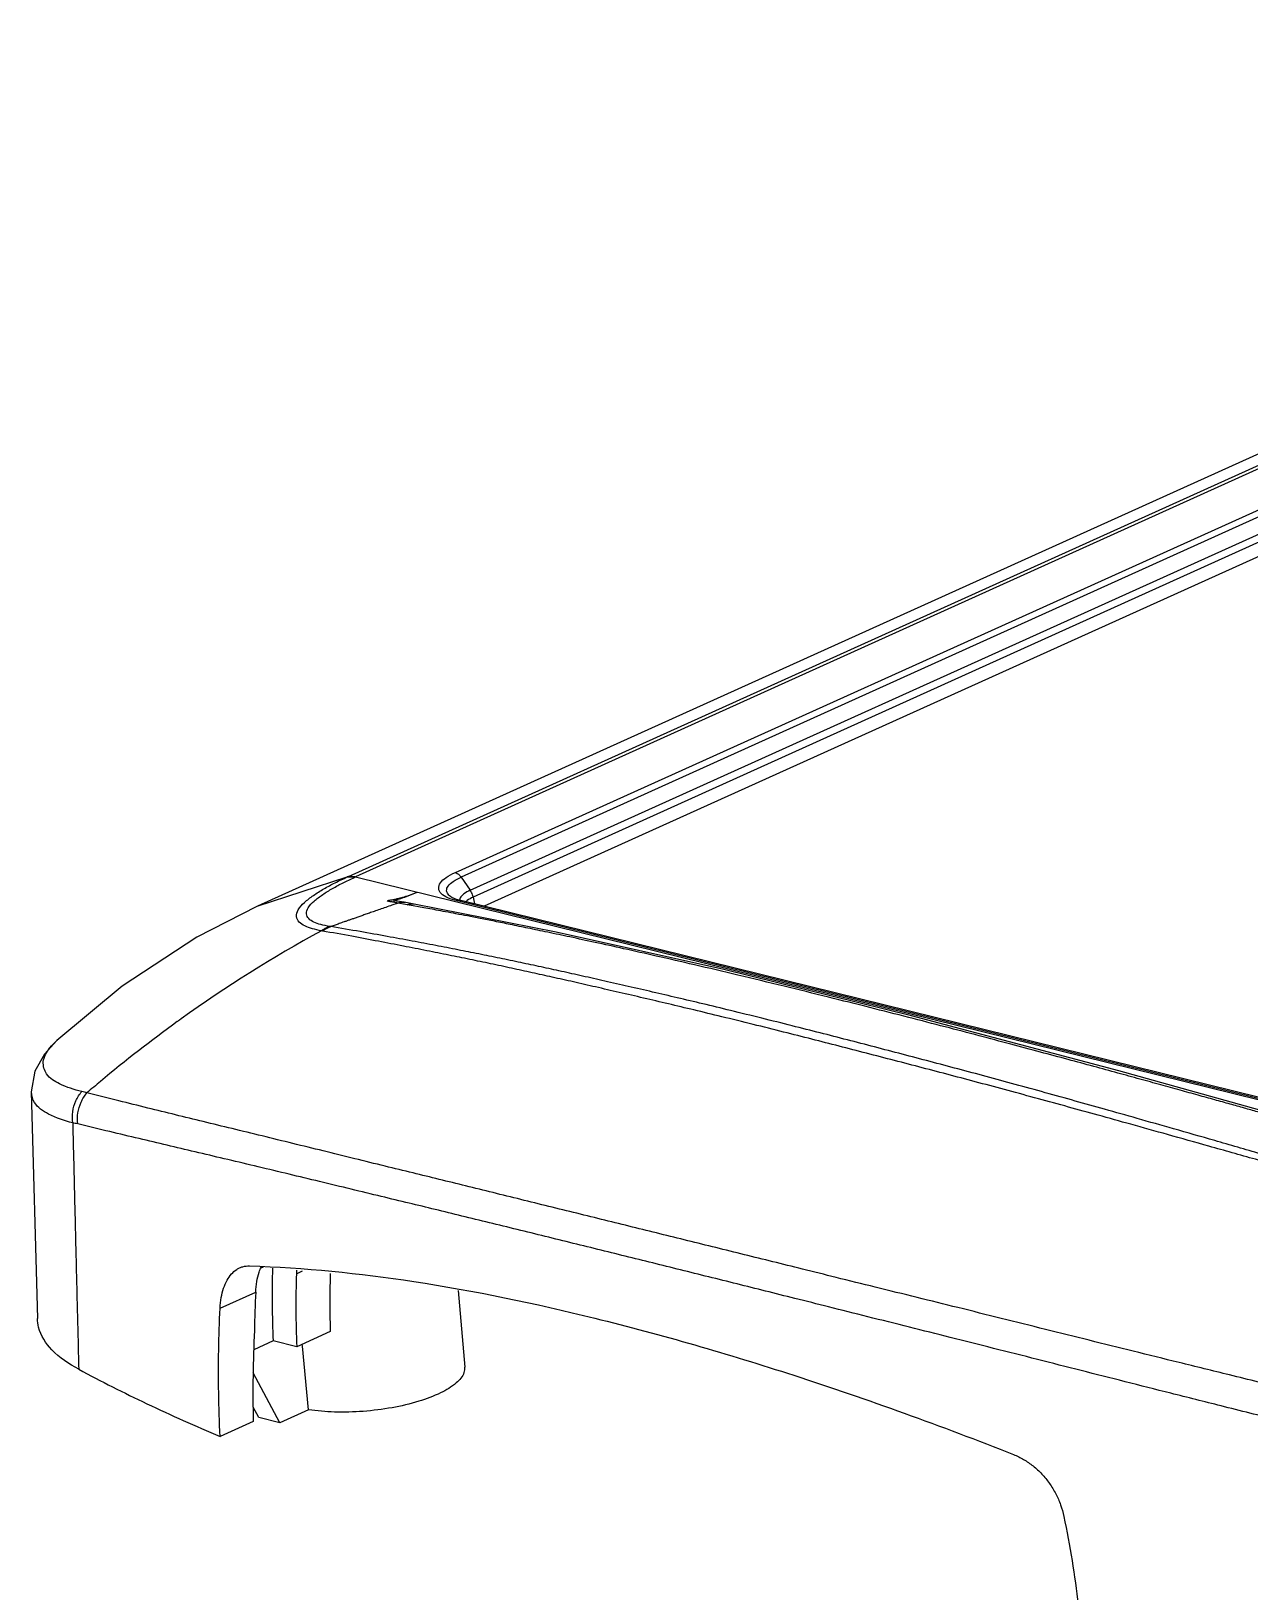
# Model space of a CAD drawing. Header units: millimetres. Extents: x 6083 to 6448, y 1315 to 1569.
# Drawn here: x 6236.56 to 6261.82, y 1373.32 to 1405.68 of the extents above; entities that cross this region are included whole.
import ezdxf

# ---------------------------------------------------------------- set-up
doc = ezdxf.new("R2010")
doc.units = ezdxf.units.MM
doc.layers.add('06___PRT_ALL_SURFS', color=7, linetype='Continuous')

# ---------------------------------------------------------------- blocks, each defined once
blk = doc.blocks.new('A$C496B05E0')
at = {"color": 7, "linetype": 'Continuous'}
for p, q in [((8.765, 92.94), (60.465, 116.304)), ((60.663, 116.292), (8.963, 92.927)), ((11.719, 93.047), (61.129, 115.376)), ((61.3, 115.252), (11.879, 92.918)), ((12.132, 92.559), (61.552, 114.893)), ((61.624, 114.698), (12.212, 92.368)), ((61.66, 114.324), (12.515, 92.115))]:
    blk.add_line(p, q, dxfattribs=at)
at = {"layer": '06___PRT_ALL_SURFS', "color": 7, "linetype": 'Continuous'}
for p, q in [((59.251, 116.069), (6.249, 92.117)), ((6.246, 92.116), (8.733, 92.926)), ((8.963, 92.927), (41.261, 84.953)), ((11.879, 92.918), (12.132, 92.559)), ((11.595, 92.377), (11.588, 92.382)), ((11.588, 92.382), (11.588, 92.382)), ((11.625, 92.359), (11.595, 92.377)), ((11.755, 92.306), (11.625, 92.359)), ((12.212, 92.368), (12.245, 92.182)), ((6.238, 92.112), (6.246, 92.116)), ((10.136, 92.204), (9.966, 92.145)), ((10.074, 92.26), (10.013, 92.267)), ((10.046, 92.26), (10.046, 92.26)), ((10.118, 92.254), (10.074, 92.26)), ((10.185, 92.195), (10.136, 92.204)), ((10.283, 92.177), (10.185, 92.195)), ((10.386, 92.159), (10.283, 92.177)), ((10.583, 92.175), (10.309, 92.225)), ((10.557, 92.128), (10.386, 92.159)), ((10.747, 92.093), (10.557, 92.128)), ((14.506, 91.402), (10.581, 92.175)), ((11.87, 92.274), (11.755, 92.306)), ((38.529, 85.656), (11.778, 92.262)), ((11.871, 92.274), (11.873, 92.274)), ((38.633, 85.666), (11.873, 92.274)), ((8.276, 91.553), (8.243, 91.558)), ((8.048, 91.43), (8.016, 91.435)), ((0.708, 88.401), (0.709, 88.401)), ((0, 86.981), (0.169, 80.718)), ((6.405, 82.138), (6.346, 82.112)), ((7.326, 81.959), (7.494, 82.035)), ((5.22, 81.007), (6.202, 81.451)), ((11.793, 81.495), (11.977, 79.374)), ((8.263, 80.356), (7.337, 79.938)), ((6.685, 80.099), (6.147, 79.855)), ((7.337, 79.938), (6.685, 80.099)), ((7.495, 79.953), (7.49, 80.007)), ((7.662, 78.199), (7.495, 79.953)), ((6.867, 77.84), (6.132, 79.214)), ((6.289, 77.983), (6.13, 78.273)), ((7.662, 78.199), (6.867, 77.84)), ((6.134, 77.874), (5.217, 77.459)), ((6.867, 77.84), (6.289, 77.983))]:
    blk.add_line(p, q, dxfattribs=at)
for points in [[(6.236, 92.111), (4.575, 91.261), (2.517, 89.904), (0.708, 88.401)], [(10.309, 92.225), (10.235, 92.237), (10.172, 92.247), (10.118, 92.254)], [(36.091, 85.878), (30.054, 87.562), (24.322, 89.082), (19.136, 90.363), (14.506, 91.402)], [(0.708, 88.401), (0.367, 88.031), (0.101, 87.56), (0, 86.981)]]:
    blk.add_lwpolyline(points, dxfattribs=at)
for centre, radius, start, end in [((15.457, 78.132), 16.25, 114.3187, 114.4437), ((13.644, 82.484), 11.444, 114.1458, 114.3148), ((9.363, 95.548), 3.309, 284.0464, 285.9088), ((9.364, 95.542), 3.303, 285.9114, 286.2474), ((9.344, 95.611), 3.375, 286.2516, 287.7813), ((9.344, 95.612), 3.375, 287.7706, 293.0766), ((7.723, 79.007), 13.415, 79.641, 79.8946), ((10.269, 91.827), 0.4, 96.6542, 109.4485), ((10.515, 91.812), 0.369, 79.7014, 82.9495), ((25.831, 58.764), 37.213, 118.6022, 125.6478), ((26.022, 58.493), 37.544, 125.8447, 129.9511), ((2.215, 86.763), 2.227, 132.6054, 132.8069), ((25.888, 58.655), 37.334, 129.9536, 130.7067), ((0.534, 83.443), 3.654, 74.0275, 76.3309), ((0.288, 81.92), 4.295, 76.5707, 78.4797), ((40.425, 79.719), 34.266, 177.1031, 178.8818), ((44.111, 78.663), 37.985, 177.3974, 181.1904)]:
    blk.add_arc(centre, radius, start, end, dxfattribs=at)
for centre, major_axis, ratio, start_param, end_param in [((25.526, 73.631), (-10.907, 23.492), 0.655415, 0.922694, 1.008889), ((8.782, 81.292), (-0.842, 1.814), 0.655415, 0.861597, 0.916419), ((25.526, 73.631), (-10.528, 22.676), 0.655415, 0.916419, 1.0061), ((26.428, 74.039), (-10.059, 22.888), 0.661455, 0.949027, 1.01966)]:
    blk.add_ellipse(centre, major_axis=major_axis, ratio=ratio, start_param=start_param, end_param=end_param, dxfattribs=at)
for points, start_tangent, end_tangent in [([(8.016, 91.435), (7.768, 91.495), (7.56, 91.573), (7.403, 91.68), (7.329, 91.828), (7.377, 92.014), (7.548, 92.218), (7.798, 92.415), (8.085, 92.596), (8.396, 92.764), (8.733, 92.926)], (-0.980317, 0.197432), (0.909756, 0.415143)), ([(8.243, 91.558), (8.001, 91.609), (7.806, 91.678), (7.667, 91.774), (7.606, 91.906), (7.656, 92.073), (7.818, 92.257), (8.053, 92.438), (8.322, 92.606), (8.615, 92.762), (8.932, 92.914)], (-0.986791, 0.161997), (0.910539, 0.413424)), ([(8.732, 92.926), (8.797, 92.93), (8.864, 92.926), (8.932, 92.914)], (0.990903, 0.13458), (0.972017, -0.234911)), ([(8.765, 92.94), (8.829, 92.944), (8.895, 92.94), (8.963, 92.927)], (0.991253, 0.131973), (0.970844, -0.239711)), ([(11.507, 92.349), (11.328, 92.468), (11.259, 92.608), (11.306, 92.759), (11.464, 92.909), (11.719, 93.047)], (-0.914065, 0.405567), (0.917403, 0.397959)), ([(11.587, 92.381), (11.539, 92.424), (11.479, 92.545), (11.52, 92.674), (11.657, 92.802), (11.879, 92.918)], (-0.802552, 0.596583), (0.923876, 0.382691)), ([(11.714, 93.045), (11.773, 93.02), (11.83, 92.977), (11.88, 92.919)], (0.970844, -0.239711), (0.574493, -0.81851)), ([(10.046, 92.277), (10.083, 92.29), (10.14, 92.309), (10.214, 92.333), (10.297, 92.362)], (0.729605, 0.683869), (0.940919, 0.338632)), ([(10.066, 92.315), (10.166, 92.338)], (0.978654, 0.205516), (0.970083, 0.242775)), ([(10.297, 92.362), (10.388, 92.395), (10.482, 92.431), (10.576, 92.469), (10.667, 92.507)], (0.940919, 0.338632), (0.91998, 0.391966)), ([(11.778, 92.262), (11.507, 92.349)], (-0.97495, 0.222426), (-0.914065, 0.405567)), ([(12.132, 92.559), (11.953, 92.455), (11.856, 92.348), (11.837, 92.282)], (-0.910193, -0.414184), (-0.069939, -0.997551)), ([(12.212, 92.368), (12.046, 92.272)], (-0.91113, -0.412118), (-0.798057, -0.602581)), ([(12.212, 92.368), (12.196, 92.434), (12.169, 92.499), (12.132, 92.559)], (-0.154017, 0.988068), (-0.590925, 0.806727)), ([(9.966, 92.145), (9.794, 92.084), (9.629, 92.027), (9.479, 91.974), (9.343, 91.927), (9.219, 91.884), (9.105, 91.844), (8.999, 91.807), (8.902, 91.772), (8.812, 91.741), (8.729, 91.712), (8.65, 91.684), (8.576, 91.658), (8.509, 91.635), (8.449, 91.614), (8.396, 91.595), (8.342, 91.576), (8.276, 91.553)], (-0.944135, -0.329558), (-0.94363, -0.331001)), ([(10.077, 92.214), (10.021, 92.224), (9.969, 92.233), (9.922, 92.242), (9.882, 92.249), (9.853, 92.256), (9.836, 92.262), (9.859, 92.276), (9.906, 92.284), (9.977, 92.297), (10.066, 92.315)], (-0.984465, 0.175581), (0.978654, 0.205516)), ([(10.038, 92.264), (10.046, 92.277)], (0.096454, 0.995337), (0.729605, 0.683869)), ([(10.046, 92.258), (10.038, 92.262), (10.038, 92.264)], (-0.986417, 0.164263), (0.096454, 0.995337)), ([(10.222, 92.224), (10.31, 92.224), (10.334, 92.22)], (0.993417, 0.114553), (0.983614, -0.180286)), ([(10.385, 92.159), (10.473, 92.179), (10.561, 92.179)], (0.942716, 0.333597), (0.992445, -0.122693)), ([(35.972, 85.841), (35.777, 85.897), (35.565, 85.957), (35.336, 86.022), (35.087, 86.093), (34.819, 86.169), (34.531, 86.251), (34.22, 86.338), (33.884, 86.433), (33.521, 86.535), (33.128, 86.646), (32.702, 86.765), (32.242, 86.893), (31.746, 87.031), (31.211, 87.179), (30.637, 87.337), (30.021, 87.506), (29.359, 87.687), (28.649, 87.879), (27.886, 88.084), (27.068, 88.303), (26.191, 88.535), (25.252, 88.781), (24.247, 89.041), (23.173, 89.315), (22.026, 89.603), (20.801, 89.905), (19.527, 90.212), (18.325, 90.496), (17.272, 90.739), (16.369, 90.942), (15.58, 91.116), (14.886, 91.266), (14.271, 91.397), (13.726, 91.51), (13.238, 91.61), (12.8, 91.699), (12.407, 91.777), (12.054, 91.846), (11.736, 91.907), (11.45, 91.962), (11.192, 92.01), (10.958, 92.054), (10.747, 92.093)], (-0.961634, 0.274335), (-0.983566, 0.180547)), ([(11.772, 92.263), (11.831, 92.277), (11.871, 92.274)], (0.930617, 0.365995), (0.976977, -0.213344)), ([(12.046, 92.272), (12.011, 92.243)], (-0.798057, -0.602581), (-0.735846, -0.677149)), ([(8.016, 91.435), (8.089, 91.484), (8.165, 91.525), (8.243, 91.558)], (0.801283, 0.598285), (0.942181, 0.335105)), ([(8.048, 91.43), (8.121, 91.479), (8.197, 91.52), (8.276, 91.553)], (0.80168, 0.597753), (0.94233, 0.334684)), ([(35.391, 84.858), (33.973, 85.271), (32.701, 85.638), (31.567, 85.962), (30.558, 86.25), (29.661, 86.504), (28.848, 86.732), (28.021, 86.962), (27.189, 87.191), (26.386, 87.409), (25.605, 87.618), (24.835, 87.823), (24.068, 88.025), (23.303, 88.226), (22.551, 88.421), (21.803, 88.614), (21.025, 88.811), (20.184, 89.021), (19.322, 89.233), (18.556, 89.418), (17.851, 89.585), (17.171, 89.744), (16.496, 89.9), (15.846, 90.048), (15.232, 90.186), (14.652, 90.315), (14.092, 90.437), (13.527, 90.557), (12.945, 90.679), (12.369, 90.796), (11.789, 90.911), (11.177, 91.03), (10.526, 91.153), (9.835, 91.281), (9.092, 91.414), (8.276, 91.553)], (-0.959561, 0.281502), (-0.986629, 0.162979)), ([(35.254, 84.712), (33.826, 85.12), (32.544, 85.482), (31.401, 85.803), (30.384, 86.088), (29.481, 86.34), (28.662, 86.566), (27.829, 86.794), (26.992, 87.021), (26.184, 87.238), (25.397, 87.446), (24.623, 87.65), (23.851, 87.852), (23.08, 88.052), (22.324, 88.248), (21.572, 88.44), (20.791, 88.638), (19.946, 88.849), (19.081, 89.061), (18.311, 89.248), (17.605, 89.416), (16.922, 89.577), (16.246, 89.734), (15.594, 89.884), (14.98, 90.024), (14.399, 90.155), (13.839, 90.279), (13.275, 90.402), (12.694, 90.526), (12.119, 90.646), (11.541, 90.764), (10.931, 90.886), (10.282, 91.014), (9.595, 91.146), (8.857, 91.284), (8.048, 91.43)], (-0.96123, 0.275749), (-0.984966, 0.172746)), ([(4.036, 88.927), (4.073, 88.957), (4.112, 88.986)], (0.742311, 0.670056), (0.811278, 0.584661)), ([(4.112, 88.986), (4.127, 88.996), (4.143, 89.004)], (0.811278, 0.584661), (0.952671, 0.304002)), ([(1.397, 86.994), (0.783, 87.205), (0.425, 87.482), (0.334, 87.82), (0.509, 88.191)], (-0.97163, 0.236507), (0.623608, 0.781737)), ([(0.509, 88.191), (0.518, 88.202), (0.702, 88.397)], (0.623608, 0.781737), (0.733646, 0.679532)), ([(1.146, 86.128), (0.476, 86.37), (0.093, 86.692), (0.004, 86.981)], (-0.971239, 0.238106), (-0.058976, 0.998259)), ([(1.146, 86.128), (1.148, 86.437), (1.235, 86.736), (1.397, 86.994)], (-0.12977, 0.991544), (0.647739, 0.761862)), ([(1.285, 86.097), (1.291, 86.404), (1.378, 86.699), (1.539, 86.957)], (-0.12118, 0.992631), (0.645283, 0.763944)), ([(34.715, 78.765), (33.11, 79.159), (31.717, 79.502), (30.451, 79.815), (29.236, 80.117), (28.022, 80.419), (26.803, 80.723), (25.607, 81.02), (24.48, 81.299), (23.324, 81.585), (22.238, 81.854), (21.308, 82.086), (20.492, 82.289), (19.706, 82.483), (18.918, 82.678), (18.14, 82.871), (17.372, 83.06), (16.612, 83.248), (15.85, 83.437), (15.079, 83.627), (14.302, 83.818), (13.528, 84.009), (12.761, 84.199), (12.004, 84.385), (11.271, 84.565), (10.55, 84.742), (9.776, 84.931), (8.938, 85.137), (8.067, 85.352), (7.229, 85.557), (6.382, 85.765), (5.551, 85.968), (4.753, 86.162), (3.986, 86.35), (3.221, 86.538), (2.418, 86.737), (1.539, 86.957)], (-0.971216, 0.238199), (-0.970129, 0.24259)), ([(1.146, 86.128), (1.185, 84.523), (1.225, 82.876), (1.267, 81.146), (1.312, 79.316)], (0.0244, -0.999702), (0.024562, -0.999698)), ([(34.477, 77.902), (32.876, 78.304), (31.487, 78.654), (30.224, 78.973), (29.012, 79.28), (27.802, 79.588), (26.586, 79.895), (25.394, 80.196), (24.27, 80.479), (23.115, 80.769), (22.032, 81.041), (21.104, 81.274), (20.289, 81.478), (19.505, 81.674), (18.719, 81.87), (17.941, 82.064), (17.174, 82.254), (16.414, 82.442), (15.653, 82.631), (14.882, 82.821), (14.106, 83.012), (13.332, 83.202), (12.563, 83.391), (11.805, 83.576), (11.072, 83.755), (10.35, 83.929), (9.574, 84.117), (8.734, 84.32), (7.86, 84.531), (7.019, 84.733), (6.168, 84.937), (5.332, 85.136), (4.529, 85.326), (3.756, 85.508), (2.985, 85.691), (2.174, 85.885), (1.285, 86.097)], (-0.969882, 0.243575), (-0.972574, 0.232592)), ([(5.22, 81.007), (5.252, 81.296), (5.316, 81.555), (5.411, 81.775), (5.533, 81.951), (5.679, 82.077), (5.759, 82.121)], (0.051113, 0.998693), (0.911232, 0.411893)), ([(5.759, 82.121), (5.846, 82.152), (6.028, 82.174)], (0.911232, 0.411893), (0.999585, -0.028796)), ([(6.028, 82.174), (10.57, 81.742), (15.57, 80.73), (21.07, 79.15), (27.145, 76.96)], (0.999585, -0.028796), (0.930359, -0.36665)), ([(6.202, 81.451), (6.234, 81.74), (6.298, 81.998), (6.355, 82.145)], (0.050658, 0.998716), (0.417105, 0.908858)), ([(1.312, 79.316), (0.57, 79.856), (0.203, 80.478), (0.172, 80.718)], (-0.880588, 0.473882), (-0.018094, 0.999836)), ([(5.217, 77.459), (5.18, 78.664), (5.181, 79.848), (5.22, 81.007)], (-0.046145, 0.998935), (0.051113, 0.998693)), ([(1.312, 79.316), (3.195, 78.364), (5.217, 77.459)], (0.880588, -0.473882), (0.921407, -0.3886)), ([(11.971, 79.373), (11.958, 79.227), (11.745, 78.94), (11.313, 78.665), (10.708, 78.431), (9.97, 78.254), (9.174, 78.153), (8.38, 78.134), (7.662, 78.199)], (0.083217, -0.996531), (-0.98724, 0.159241)), ([(27.145, 76.96), (27.422, 76.825), (27.684, 76.643), (27.924, 76.42), (28.134, 76.162), (28.31, 75.876), (28.444, 75.569), (28.534, 75.251)], (0.930359, -0.36665), (0.202973, -0.979184)), ([(28.534, 75.251), (28.76, 74.026), (28.931, 72.8), (29.045, 71.576)], (0.202973, -0.979184), (0.070017, -0.997546))]:
    blk.add_spline(points, degree=3, dxfattribs=dict(at, start_tangent=start_tangent, end_tangent=end_tangent))

msp = doc.modelspace()

# ---------------------------------------------------------------- block references
at = {"xscale": 0.75, "yscale": 0.75, "zscale": 0.75}
msp.add_blockref('A$C496B05E0', (6236.565, 1318.448), dxfattribs=at)

doc.saveas('drawing.dxf')
